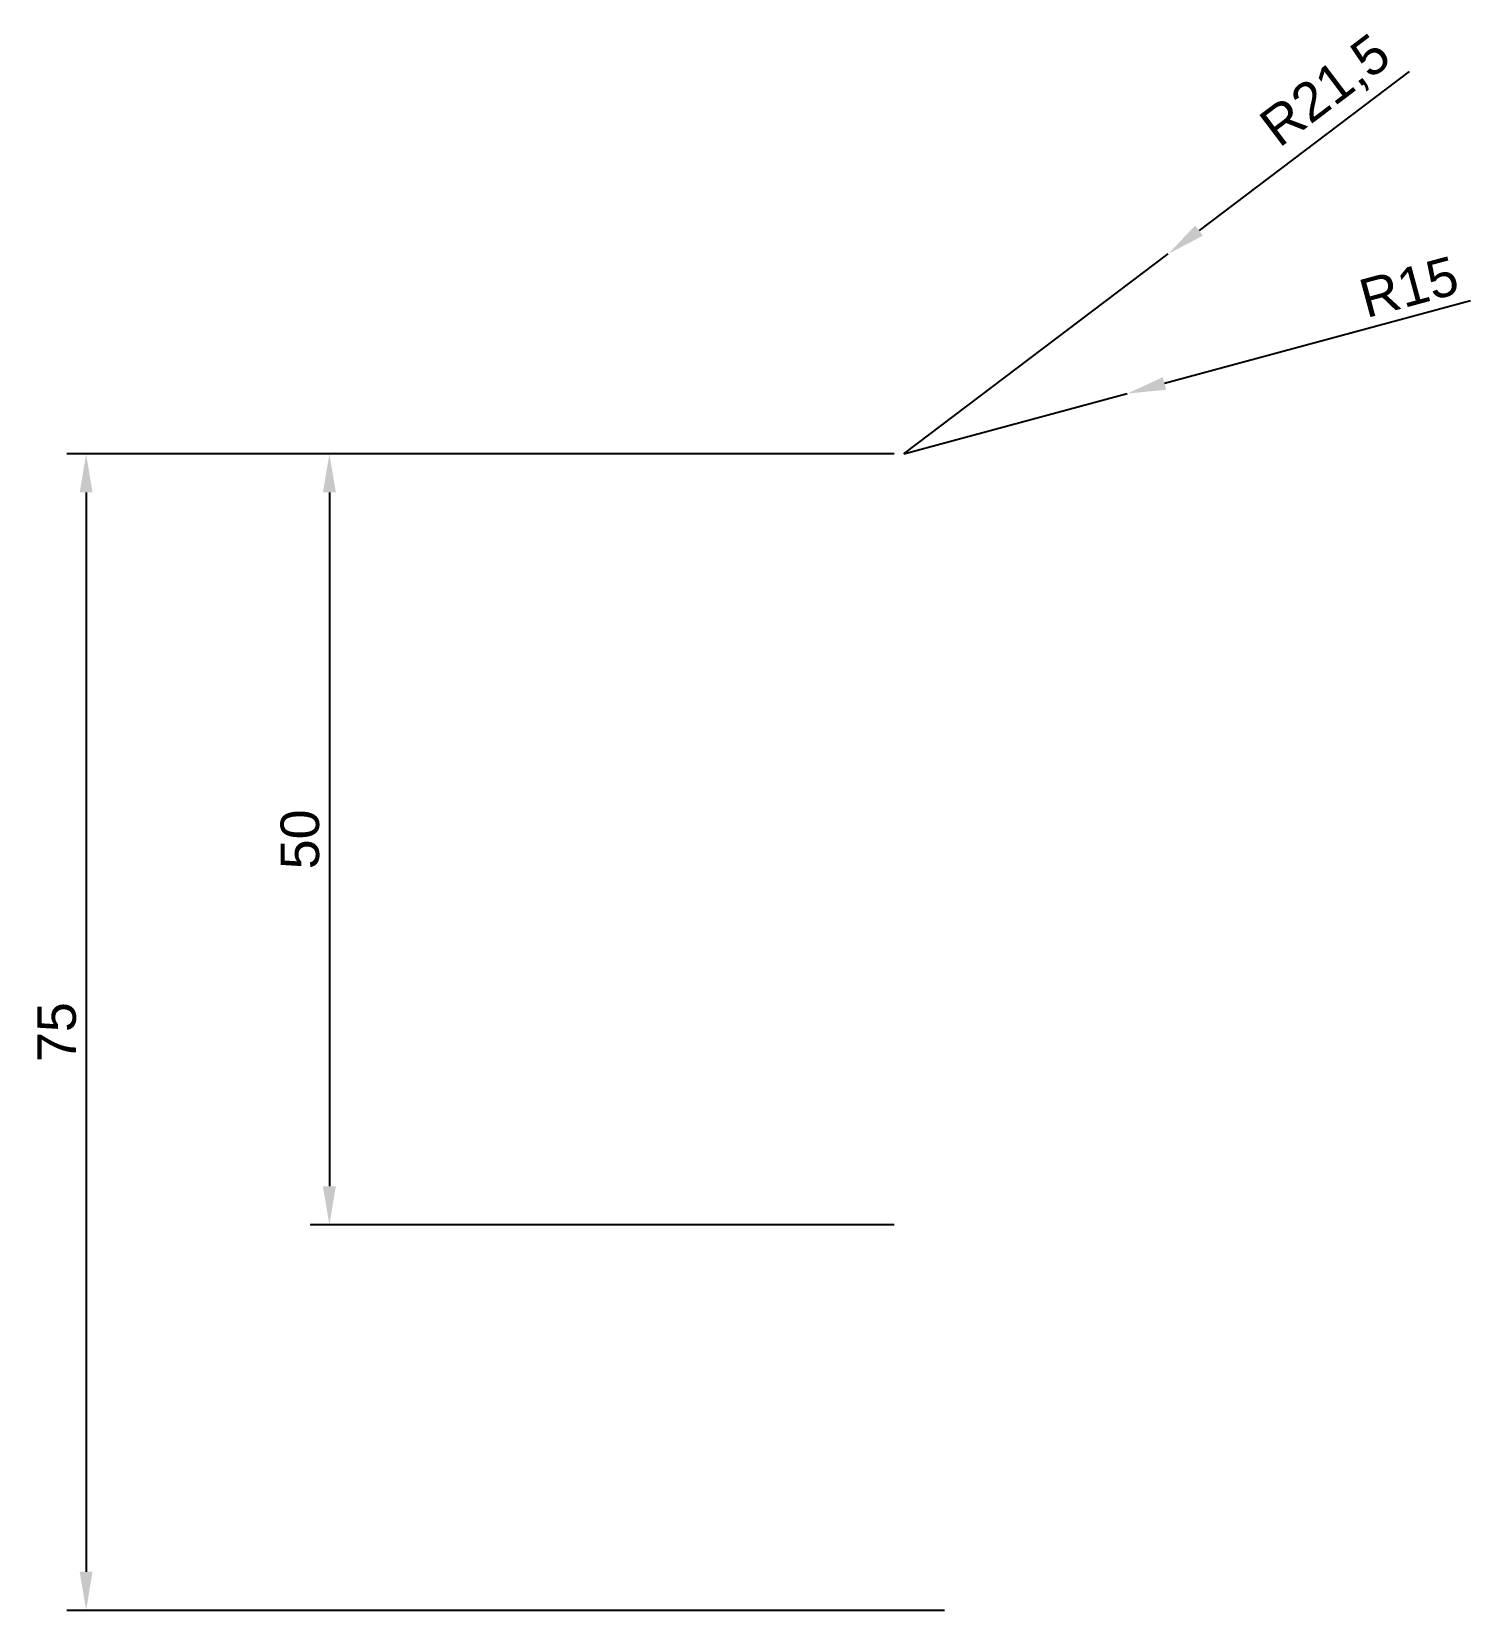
# Model space of a CAD drawing. Header units: millimetres. Extents: x 2153 to 2246, y 3038 to 3140.
import ezdxf

# ---------------------------------------------------------------- set-up
doc = ezdxf.new("R2010")
doc.units = ezdxf.units.MM
doc.styles.get("Standard").update_dxf_attribs({"font": 'arial.ttf'})
doc.dimstyles.new('ISO-25', dxfattribs={"dimtxt": 2.5, "dimasz": 2.5, "dimexe": 1.25, "dimexo": 0.625, "dimtad": 1, "dimtxsty": 'Standard', "dimcen": 2.5, "dimadec": 0, "dimazin": 0, "dimtfac": 1, "dimtmove": 0, "dimatfit": 3, "dimfxl": 1, "dimarcsym": 0})

# ---------------------------------------------------------------- blocks, each defined once
blk = doc.blocks.new('*D16')
at = {"color": 0, "lineweight": -2, "transparency": 16777216}
for p, q in [((2246.01, 3122.82), (2226.17, 3117.45)), ((2209.28, 3112.89), (2223.76, 3116.8))]:
    blk.add_line(p, q, dxfattribs=at)
at = {"color": 0, "transparency": 16777216}
blk.add_solid([(2226.06, 3117.86), (2226.28, 3117.05), (2223.76, 3116.8)], dxfattribs=at)
at = {"layer": 'Defpoints', "color": 0, "transparency": 16777216}
for p in [(2223.76, 3116.8), (2209.28, 3112.89)]:
    blk.add_point(p, dxfattribs=at)
at = {"color": 0, "transparency": 16777216, "insert": (2242.02, 3123.71), "char_height": 2.5, "attachment_point": 5, "rotation": 15.1256}
blk.add_mtext('R15', dxfattribs=at)
blk = doc.blocks.new('*D17')
at = {"color": 0, "lineweight": -2, "transparency": 16777216}
for p, q in [((2242.04, 3137.68), (2228.41, 3127.37)), ((2209.28, 3112.89), (2226.42, 3125.86))]:
    blk.add_line(p, q, dxfattribs=at)
at = {"color": 0, "transparency": 16777216}
blk.add_solid([(2228.16, 3127.7), (2228.66, 3127.04), (2226.42, 3125.86)], dxfattribs=at)
at = {"layer": 'Defpoints', "color": 0, "transparency": 16777216}
for p in [(2226.42, 3125.86), (2209.28, 3112.89)]:
    blk.add_point(p, dxfattribs=at)
at = {"color": 0, "transparency": 16777216, "insert": (2236.71, 3136.32), "char_height": 2.5, "attachment_point": 5, "rotation": 37.1204}
blk.add_mtext('R21,5', dxfattribs=at)
blk = doc.blocks.new('*D18')
at = {"color": 0, "lineweight": -2, "transparency": 16777216}
for p, q in [((2208.65, 3112.89), (2170.77, 3112.89)), ((2172.02, 3110.39), (2172.02, 3065.39)), ((2208.65, 3062.89), (2170.77, 3062.89))]:
    blk.add_line(p, q, dxfattribs=at)
at = {"color": 0, "transparency": 16777216}
for points in [[(2171.6, 3110.39), (2172.44, 3110.39), (2172.02, 3112.89)], [(2171.6, 3065.39), (2172.44, 3065.39), (2172.02, 3062.89)]]:
    blk.add_solid(points, dxfattribs=at)
at = {"layer": 'Defpoints', "color": 0, "transparency": 16777216}
for p in [(2209.28, 3112.89), (2172.02, 3062.89), (2209.28, 3062.89)]:
    blk.add_point(p, dxfattribs=at)
at = {"color": 0, "transparency": 16777216, "insert": (2170.12, 3087.89), "char_height": 2.5, "attachment_point": 5, "rotation": 90}
blk.add_mtext('50', dxfattribs=at)
blk = doc.blocks.new('*D19')
at = {"color": 0, "lineweight": -2, "transparency": 16777216}
for p, q in [((2208.65, 3112.89), (2155, 3112.89)), ((2156.25, 3110.39), (2156.25, 3040.39)), ((2211.9, 3037.89), (2155, 3037.89))]:
    blk.add_line(p, q, dxfattribs=at)
at = {"color": 0, "transparency": 16777216}
for points in [[(2155.83, 3110.39), (2156.66, 3110.39), (2156.25, 3112.89)], [(2155.83, 3040.39), (2156.66, 3040.39), (2156.25, 3037.89)]]:
    blk.add_solid(points, dxfattribs=at)
at = {"layer": 'Defpoints', "color": 0, "transparency": 16777216}
for p in [(2209.28, 3112.89), (2156.25, 3037.89), (2212.53, 3037.89)]:
    blk.add_point(p, dxfattribs=at)
at = {"color": 0, "transparency": 16777216, "insert": (2154.35, 3075.39), "char_height": 2.5, "attachment_point": 5, "rotation": 90}
blk.add_mtext('75', dxfattribs=at)

msp = doc.modelspace()

# ---------------------------------------------------------------- dimensions: what is measured, and where the dimension line sits
for mpoint, picture, middle in [((2226.419, 3125.862), '*D17', (2237.99, 3134.619)), ((2223.756, 3116.801), '*D16', (2242.513, 3121.871))]:
    dim = msp.add_radius_dim(center=(2209.275, 3112.887), mpoint=mpoint, dimstyle='ISO-25')
    dim.commit()
    dim.dimension.update_dxf_attribs({"geometry": picture, "text_midpoint": middle, "dimtype": 164})
for base, p2, picture, middle in [((2156.247, 3037.887), (2212.525, 3037.887), '*D19', (2154.35, 3075.387)), ((2172.018, 3062.887), (2209.275, 3062.887), '*D18', (2170.117, 3087.887))]:
    dim = msp.add_linear_dim(base=base, p1=(2209.275, 3112.887), p2=p2, angle=90, dimstyle='ISO-25')
    dim.commit()
    dim.dimension.update_dxf_attribs({"geometry": picture, "text_midpoint": middle})

doc.saveas('drawing.dxf')
